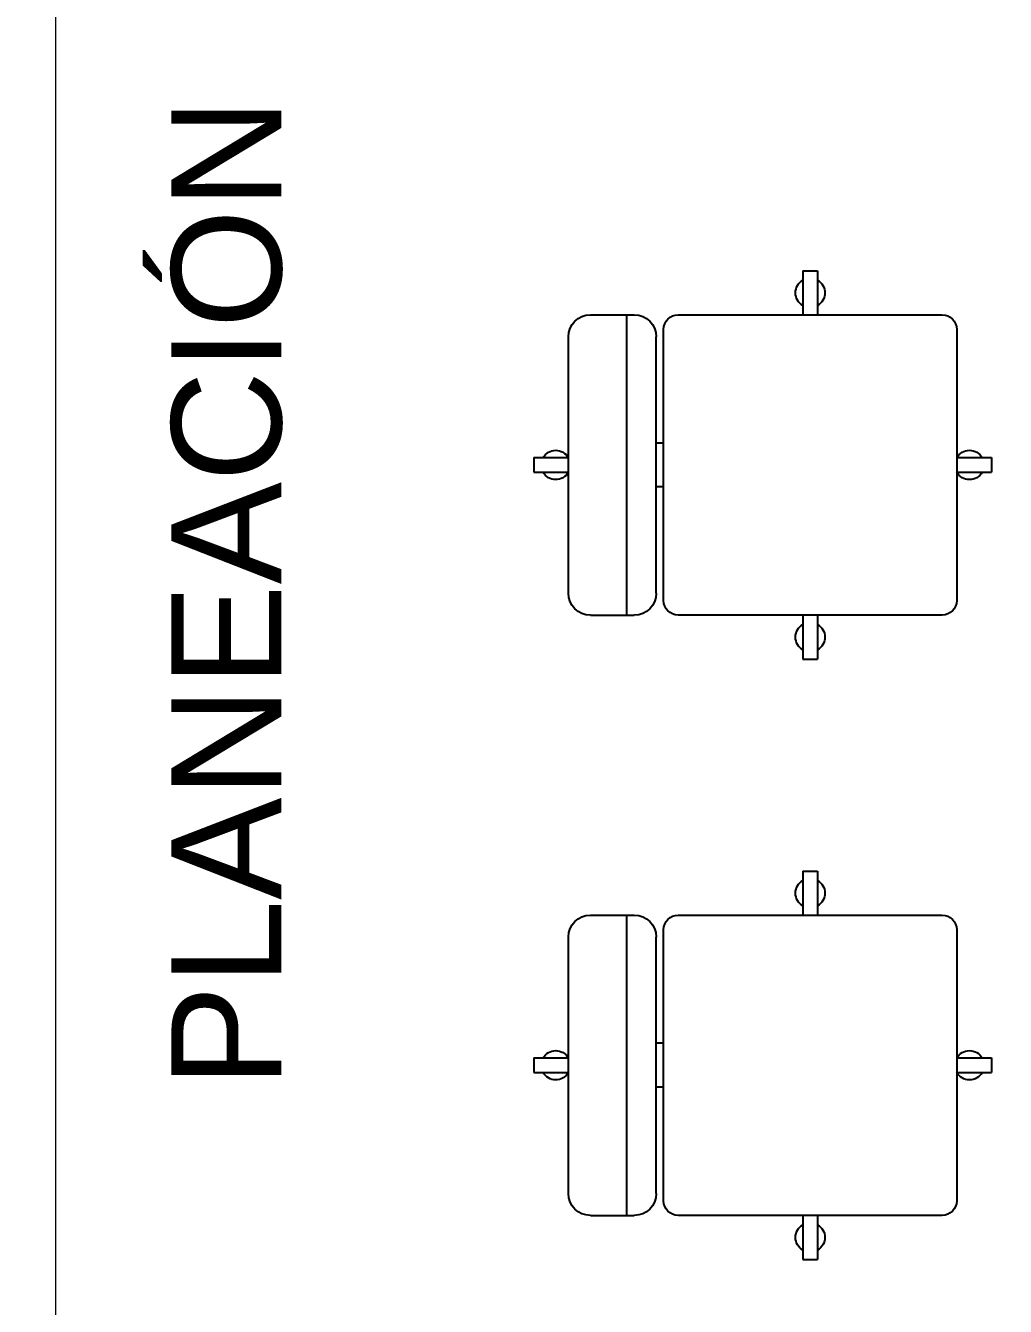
# Model space of a CAD drawing. Header units: metres. Extents: x -22 to 564, y 0 to 143.
# Drawn here: x 38.489 to 39.826, y 35.173 to 36.922 of the extents above; entities that cross this region are included whole.
import ezdxf
from ezdxf.xclip import XClip

# ---------------------------------------------------------------- set-up
doc = ezdxf.new("R2010")
doc.units = ezdxf.units.M
doc.header["$XCLIPFRAME"] = 2
for name, color, linetype in [('TEXTO', 7, 'Continuous'), ('XREF  PB CONJ$0$PARQUE', 251, 'Continuous'), ('XREF PB NEURO-ONCOLOGIA$0$MOBILIARIO', 161, 'Continuous')]:
    doc.layers.add(name, color=color, linetype=linetype)
doc.layers.add('XREF PB NEURO-ONCOLOGIA$0$MUROS DE TABLAROCA', color=150, linetype='Continuous', lineweight=13)
doc.styles.add('100 LOCALES 25', font='arial.ttf', dxfattribs={"height": 0.25})

# ---------------------------------------------------------------- blocks, each defined once
blk = doc.blocks.new('XREF PB NEURO-ONCOLOGIA$0$SILLGIRS')
for p, q in [((-0.01, 0.3773), (-0.01, 0.33)), ((-0.01, 0.3773), (0.01, 0.3773)), ((0.01, 0.3773), (0.01, 0.33)), ((0.175, 0.33), (-0.175, 0.33)), ((-0.205, 0.3), (-0.205, 0.24)), ((0.205, 0.3), (0.205, 0.24)), ((0.205, 0.25), (-0.205, 0.25)), ((0.175, 0.21), (-0.175, 0.21)), ((-0.03, 0.2), (-0.03, 0.21)), ((0.03, 0.2), (0.03, 0.21)), ((0.185, 0.2), (-0.185, 0.2)), ((-0.205, 0.18), (-0.205, -0.18)), ((0.205, -0.18), (0.205, 0.18)), ((-0.265, 0.01), (-0.205, 0.01)), ((-0.265, 0.01), (-0.265, -0.01)), ((0.205, 0.01), (0.265, 0.01)), ((0.265, 0.01), (0.265, -0.01)), ((-0.265, -0.01), (-0.205, -0.01)), ((0.205, -0.01), (0.265, -0.01)), ((-0.185, -0.2), (0.185, -0.2)), ((-0.01, -0.2), (-0.01, -0.2473)), ((0.01, -0.2), (0.01, -0.2473)), ((-0.01, -0.2473), (0.01, -0.2473))]:
    blk.add_line(p, q)
for centre, radius, start, end in [((0, 0.3473), 0.02, 120, 240), ((0, 0.3473), 0.02, 300, 60), ((-0.175, 0.3), 0.03, 90, 180), ((0.175, 0.3), 0.03, 0, 90), ((-0.175, 0.24), 0.03, 180, 270), ((0.175, 0.24), 0.03, 270, 0), ((-0.185, 0.18), 0.02, 90, 180), ((0.185, 0.18), 0.02, 0, 90), ((-0.235, 0), 0.02, 30, 150), ((0.235, 0), 0.02, 30, 150), ((-0.235, 0), 0.02, 210, 330), ((0.235, 0), 0.02, 210, 330), ((-0.185, -0.18), 0.02, 180, 270), ((0.185, -0.18), 0.02, 270, 0), ((0, -0.2173), 0.02, 120, 240), ((0, -0.2173), 0.02, 300, 60)]:
    blk.add_arc(centre, radius, start, end)
blk = doc.blocks.new('XREF PB NEURO-ONCOLOGIA')
at = {"layer": 'XREF PB NEURO-ONCOLOGIA$0$MUROS DE TABLAROCA'}
blk.add_line((5.1047, 6.9712), (0.1517, 6.9712), dxfattribs=at)
at = {"layer": 'XREF PB NEURO-ONCOLOGIA$0$MOBILIARIO', "xscale": -1}
for p in [(2.0289, 5.9415, 0), (2.8484, 5.9415, 0)]:
    blk.add_blockref('XREF PB NEURO-ONCOLOGIA$0$SILLGIRS', p, dxfattribs=at)
blk = doc.blocks.new('XREF  PB CONJ')
at = {"layer": 'XREF  PB CONJ$0$PARQUE', "true_color": 0x136734}
h = blk.add_hatch(dxfattribs=at)
h.set_pattern_fill('CROSS', color=116, scale=0.02, angle=90)
edge = h.paths.add_edge_path()
edge.add_line((3.5883, 104.6056), (1.6936, 104.3684))
edge.add_line((1.6936, 104.3684), (2.4784, 17.6083))
edge.add_line((2.4784, 17.6083), (97.731, 17.9336))
edge.add_arc((97.7247, 19.237), 1.3034, 270.2752, 363.1006)
edge.add_line((99.0262, 19.3075), (96.4762, 19.3078))
edge.add_line((96.4762, 19.3078), (96.602, 20.224))
edge.add_line((96.602, 20.224), (62.4128, 20.224))
edge.add_arc((58.6329, 24.6535), 5.8231, 229.52466, 310.47534, ccw=False)
edge.add_line((54.8531, 20.224), (26.2527, 20.2188))
edge.add_line((26.2527, 20.2188), (4.2837, 20.0304))
edge.add_line((4.2837, 20.0304), (4.055, 46.6913))
edge.add_line((4.055, 46.6913), (2.3881, 46.6912))
edge.add_line((2.3881, 46.6912), (2.3881, 54.8033))
edge.add_line((2.3881, 54.8033), (3.9854, 54.8034))
edge.add_line((3.9854, 54.8034), (3.7464, 82.6679))
edge.add_line((3.7464, 82.6679), (3.6185, 95.2556))
edge.add_line((3.6185, 95.2556), (3.5883, 104.6056))

msp = doc.modelspace()

# ---------------------------------------------------------------- block references
at = {"rotation": 90}
msp.add_blockref('XREF PB NEURO-ONCOLOGIA', (45.501, 33.4734), dxfattribs=at)

# ---------------------------------------------------------------- next in the draw order: texts
at = {"layer": 'TEXTO', "insert": (38.6878, 35.3097, -0.0277), "char_height": 0.15, "width": 1.674895, "attachment_point": 1, "rotation": 90, "style": '100 LOCALES 25'}
msp.add_mtext('\\pxqc;PLANEACIÓN', dxfattribs=at)

# ---------------------------------------------------------------- next in the draw order: block references
ref = msp.add_blockref('XREF  PB CONJ', (67.8976, 28.71, 0), dxfattribs=dict(rotation=89.50849308405942))
XClip(ref).set_block_clipping_path([(-2.936402334, 82.9334608569), (21.1250270707, 82.9334608569), (21.1250270707, 49.0397586863), (26.6296707885, 49.0397586863), (26.6284018429, 17.4712422498), (-2.8531787476, 17.4341989701)])

doc.saveas('drawing.dxf')
